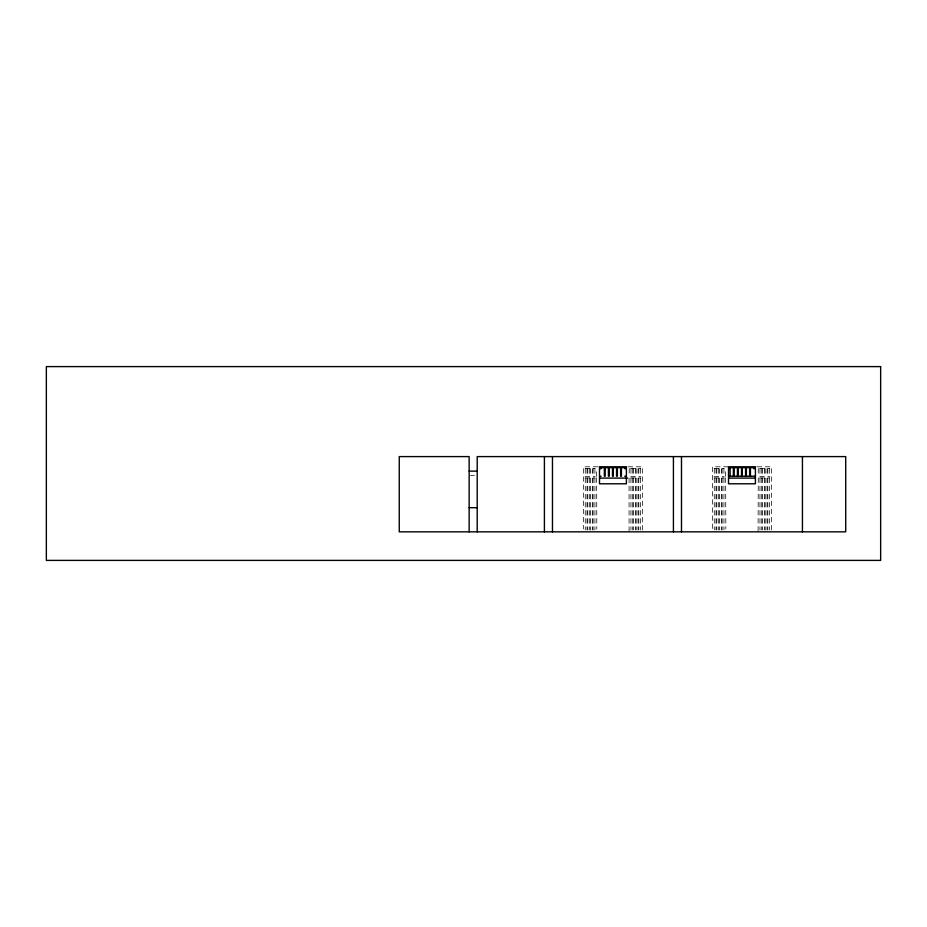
<?xml version="1.0" encoding="UTF-8"?>
<svg xmlns="http://www.w3.org/2000/svg" width="927" height="927" viewBox="0 0 927 927"><rect width="100%" height="100%" fill="white"/><g stroke="black" fill="none" stroke-linecap="round" stroke-linejoin="round"><path stroke-width="0.7" stroke-dasharray="4.63 3.48" d="M585.064 476.397L595.122 476.397M585.064 468.494L595.122 468.494M585.064 477.903L595.122 477.903M596.629 476.397L596.629 468.494M629.259 468.494L629.074 476.211M630.766 476.397L640.812 476.397M630.766 468.494L640.812 468.494M630.766 477.903L640.812 477.903M714.091 476.397L724.138 476.397M714.091 468.494L724.138 468.494M714.091 477.903L724.138 477.903M725.644 476.397L725.644 468.494M758.274 468.494L758.274 476.397M758.274 477.903L758.089 531.843M759.781 476.397L769.827 476.397M759.781 468.494L769.827 468.494M759.781 477.903L769.827 477.903M597.799 466.802L583.373 466.802L583.373 528.958M628.089 466.802L642.504 466.802L642.504 531.843M728.263 466.802L712.388 466.802L712.388 528.958M757.104 466.802L771.519 466.802L771.519 531.843M470.487 475.4L474.52 475.4M725.644 477.903L725.829 529.016M596.629 477.903L596.814 529.016M769.642 468.68L769.642 476.211M769.642 478.089L769.642 529.966M767.834 468.68L767.834 476.211M767.834 478.089L767.834 529.966M767.023 468.68L767.023 476.211M767.023 478.089L767.023 529.966M765.204 468.68L765.204 476.211M765.204 478.089L765.204 529.966M764.404 468.68L764.404 476.211M764.404 478.089L764.404 529.966M762.515 468.68L762.515 476.211M762.515 478.089L762.515 529.966M761.716 468.68L761.716 476.211M761.716 478.089L761.716 529.966M759.966 468.68L759.966 476.211M759.966 478.089L759.966 529.966M723.952 468.68L723.952 476.211M723.952 478.089L723.952 529.966M722.133 468.68L722.133 476.211M722.133 478.089L722.133 529.966M721.333 468.68L721.333 476.211M721.333 478.089L721.333 529.966M719.514 468.68L719.514 476.211M719.514 478.089L719.514 529.966M718.703 468.68L718.703 476.211M718.703 478.089L718.703 529.966M716.826 468.68L716.826 476.211M716.826 478.089L716.826 529.966M716.026 468.68L716.026 476.211M716.026 478.089L716.026 529.966M714.277 468.68L714.277 476.211M714.277 478.089L714.277 529.966M640.627 468.68L640.627 476.211M640.627 478.089L640.627 529.966M638.819 468.68L638.819 476.211M638.819 478.089L638.819 529.966M638.008 468.68L638.008 476.211M638.008 478.089L638.008 529.966M636.189 468.68L636.189 476.211M636.189 478.089L636.189 529.966M635.389 468.68L635.389 476.211M635.389 478.089L635.389 529.966M633.5 468.68L633.5 476.211M633.5 478.089L633.5 529.966M632.701 468.68L632.701 476.211M632.701 478.089L632.701 529.966M630.951 468.68L630.951 476.211M630.951 478.089L630.951 529.966M629.074 478.089L629.074 531.843M594.937 468.68L594.937 476.211M594.937 478.089L594.937 529.966M593.118 468.68L593.118 476.211M593.118 478.089L593.118 529.966M592.318 468.68L592.318 476.211M592.318 478.089L592.318 529.966M590.499 468.68L590.499 476.211M590.499 478.089L590.499 529.966M589.688 468.68L589.688 476.211M589.688 478.089L589.688 529.966M587.811 468.68L587.811 476.211M587.811 478.089L587.811 529.966M587.011 468.68L587.011 476.211M587.011 478.089L587.011 529.966M585.261 468.68L585.261 476.211M585.261 478.089L585.261 529.966"/><path stroke-width="1.39" d="M599.236 466.802L626.64 466.802M728.263 466.802L755.656 466.802M600.279 468.68L601.09 468.68M624.694 468.68L625.493 468.68M729.294 468.68L730.105 468.68L730.105 476.211M753.709 468.68L754.508 468.68M469.143 471.136L477.208 471.136M600.279 476.211L601.09 476.211M624.694 476.211L625.493 476.211M728.634 476.211L755.285 476.211M599.618 478.089L627.672 478.089M728.634 478.089L755.285 478.089M469.143 507.695L477.208 507.695M802.434 456.594L802.434 531.843M750.441 476.211L750.441 468.68L749.642 468.68L749.642 476.211M746.374 476.211L746.374 468.68L745.575 468.68L745.575 476.211M742.307 476.211L742.307 468.68L741.507 468.68L741.507 476.211M738.24 476.211L738.24 468.68L737.44 468.68L737.44 476.211M734.172 476.211L734.172 468.68L733.361 468.68L733.361 476.211M681.484 456.594L681.484 531.843M673.419 456.594L673.419 531.843M552.469 456.594L552.469 531.843M544.404 456.594L544.404 531.843M477.208 531.843L477.208 456.594L845.714 456.594L845.714 531.843L399.259 531.843L399.259 456.594L469.143 456.594L469.143 531.843M880.65 366.605L46.35 366.605L46.35 560.395L880.65 560.395L880.65 366.605M626.385 467.671L599.502 467.671L599.502 483.79L626.385 483.79L626.385 467.671M755.401 467.671L728.518 467.671L728.518 483.79L755.401 483.79L755.401 467.671M605.157 468.68L604.346 468.68L604.346 476.211L605.157 476.211L605.157 468.68M609.224 468.68L608.413 468.68L608.413 476.211L609.224 476.211L609.224 468.68M613.292 468.68L612.492 468.68L612.492 476.211L613.292 476.211L613.292 468.68M617.359 468.68L616.559 468.68L616.559 476.211L617.359 476.211L617.359 468.68M621.426 468.68L620.626 468.68L620.626 476.211L621.426 476.211L621.426 468.68"/></g></svg>
